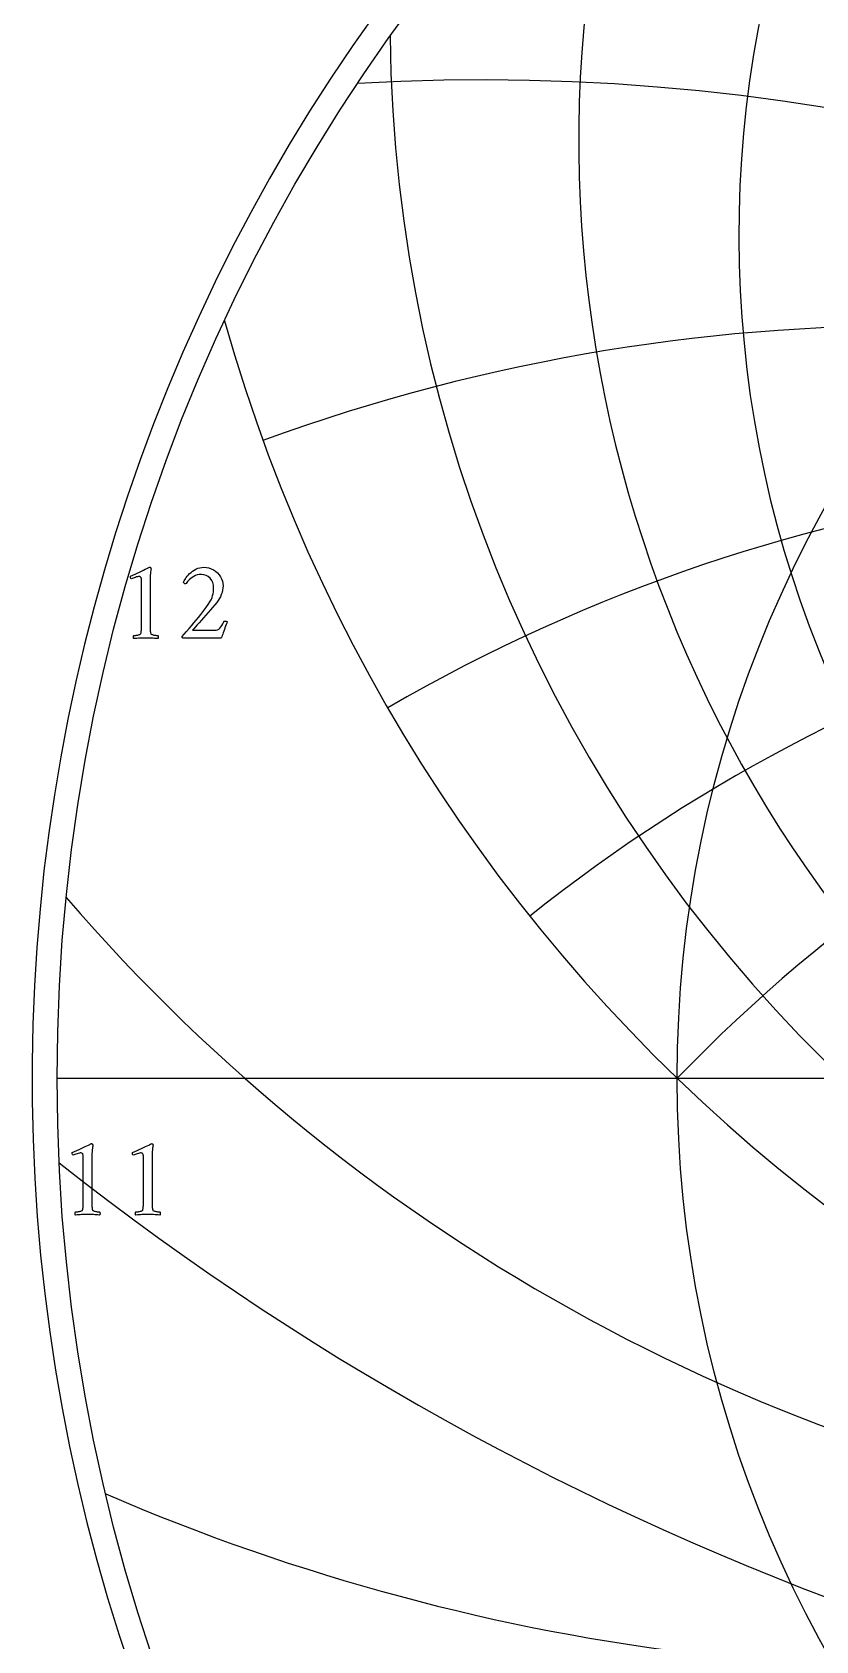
# Model space of a CAD drawing. Header units: millimetres. Extents: x -55 to 55, y -55 to 56.
# Drawn here: x -54.75 to -31.18, y -16.91 to 31.45 of the extents above; entities that cross this region are included whole.
import ezdxf

# ---------------------------------------------------------------- set-up
doc = ezdxf.new("R2010")
doc.units = ezdxf.units.MM
for name, color, linetype in [('CUT_OUTER', 1, 'Continuous'), ('ENGRAVE', 7, 'Continuous'), ('ENGRAVE_FINE', 8, 'Continuous'), ('TEXT', 5, 'Continuous')]:
    doc.layers.add(name, color=color, linetype=linetype)

msp = doc.modelspace()

# ---------------------------------------------------------------- linework, layer by layer
at = {"layer": 'CUT_OUTER'}
msp.add_arc((-0.0002, -0.0001), 54.7499, 132.89036, 87.80158, dxfattribs=at)
at = {"layer": 'ENGRAVE'}
msp.add_lwpolyline([(-54, 0), (54, 0)], dxfattribs=at)
for radius in [54, 35.3478]:
    msp.add_circle((0, 0), radius, dxfattribs=at)
for centre, radius, start, end in [((0, 25.334), 33.4947, 137.23631, 42.76369), ((0, 28.1719), 38.3077, 162.33792, 17.66208), ((0, 31.8162), 43.9874, 180.638, 359.362), ((0, 36.6037), 50.8852, 195.78154, 344.21846), ((0, -34.135), 49.1393, 44, 136), ((0, -34.135), 49.1393, 44, 136), ((-11.2582, 42.0162), 56.0498, 220.74042, 262.2961), ((-26.9713, 46.7156), 64.4924, 246.647918, 279.892458)]:
    msp.add_arc(centre, radius, start, end, dxfattribs=at)
at = {"layer": 'ENGRAVE_FINE'}
for centre, radius, start, end in [((-58.5619, -34.135), 76.4471, 16.731177, 73.695482), ((-58.5619, -34.135), 76.4471, 16.731177, 73.695482), ((-41.2327, -34.135), 64.1468, 21.338982, 93.335063), ((-41.2327, -34.135), 64.1468, 21.338982, 93.335063), ((-28.3706, -34.135), 56.7411, 26.26058, 110.03181), ((-28.3706, -34.135), 56.7411, 26.26058, 110.03181), ((-17.8852, -34.135), 52.2929, 31.59265, 120.02931), ((-17.8852, -34.135), 52.2929, 31.59265, 120.02931), ((-8.6646, -34.135), 49.8973, 37.45519, 128.5784), ((-8.6646, -34.135), 49.8973, 37.45519, 128.5784), ((0, 65.9346), 87.1737, 231.774108, 308.225892)]:
    msp.add_arc(centre, radius, start, end, dxfattribs=at)
at = {"layer": 'TEXT'}
for points in [[(-51.4616, 13.6111), (-51.4616, 14.9567), (-51.4626, 14.9897), (-51.4654, 15.0171), (-51.4702, 15.0391), (-51.4769, 15.0555), (-51.486, 15.0674), (-51.4978, 15.0759), (-51.5124, 15.081), (-51.5297, 15.0827), (-51.551, 15.0811), (-51.5774, 15.0763), (-51.6089, 15.0683), (-51.6456, 15.0572), (-51.6824, 15.0449), (-51.7145, 15.0337), (-51.742, 15.0236), (-51.7648, 15.0146), (-51.7782, 15.0271), (-51.7878, 15.041), (-51.7935, 15.0561), (-51.7954, 15.0725), (-51.7954, 15.0727), (-51.7954, 15.0733), (-51.7954, 15.0744), (-51.7954, 15.0759), (-51.795, 15.0821), (-51.7937, 15.087), (-51.7916, 15.0906), (-51.7886, 15.0929), (-51.7208, 15.1237), (-51.6536, 15.1547), (-51.5871, 15.1859), (-51.5212, 15.2173), (-51.4584, 15.2474), (-51.4011, 15.2748), (-51.3494, 15.2993), (-51.3032, 15.3212), (-51.265, 15.339), (-51.2372, 15.3518), (-51.2199, 15.3595), (-51.2129, 15.362), (-51.2061, 15.362), (-51.1982, 15.3608), (-51.1916, 15.3569), (-51.1863, 15.3505), (-51.1823, 15.3416), (-51.1791, 15.3318), (-51.1763, 15.3229), (-51.174, 15.3148), (-51.1721, 15.3075), (-51.1729, 15.3023), (-51.1755, 15.2867), (-51.1797, 15.2606), (-51.1857, 15.2241), (-51.1916, 15.178), (-51.1959, 15.1232), (-51.1985, 15.0596), (-51.1993, 14.9873), (-51.1993, 13.6111), (-51.1992, 13.5743), (-51.1989, 13.5387), (-51.1984, 13.5045), (-51.1976, 13.4715), (-51.196, 13.4406), (-51.1929, 13.4127), (-51.1883, 13.3878), (-51.1823, 13.3659), (-51.1765, 13.3576), (-51.1661, 13.3497), (-51.151, 13.3422), (-51.1312, 13.3352), (-51.1087, 13.3289), (-51.0856, 13.3237), (-51.0619, 13.3196), (-51.0375, 13.3165), (-51.0146, 13.3142), (-50.9953, 13.3126), (-50.9797, 13.3117), (-50.9677, 13.3114), (-50.9631, 13.3033), (-50.9596, 13.2926), (-50.9571, 13.2794), (-50.9557, 13.2637), (-50.9559, 13.2479), (-50.9579, 13.2347), (-50.9618, 13.2241), (-50.9677, 13.216), (-51.0177, 13.2193), (-51.0656, 13.2224), (-51.1114, 13.2252), (-51.155, 13.2279), (-51.1985, 13.2301), (-51.2436, 13.2317), (-51.2904, 13.2327), (-51.339, 13.233), (-51.3856, 13.2327), (-51.4301, 13.2317), (-51.4725, 13.2301), (-51.5127, 13.2279), (-51.5534, 13.2252), (-51.597, 13.2224), (-51.6436, 13.2193), (-51.6932, 13.216), (-51.6991, 13.2241), (-51.703, 13.2347), (-51.7051, 13.2479), (-51.7052, 13.2637), (-51.7038, 13.2794), (-51.7013, 13.2926), (-51.6978, 13.3033), (-51.6932, 13.3114), (-51.6812, 13.3117), (-51.6656, 13.3126), (-51.6463, 13.3142), (-51.6234, 13.3165), (-51.599, 13.3196), (-51.5753, 13.3237), (-51.5522, 13.3289), (-51.5297, 13.3352), (-51.5101, 13.3422), (-51.4957, 13.3497), (-51.4863, 13.3576), (-51.482, 13.3659), (-51.4759, 13.3878), (-51.471, 13.4127), (-51.4674, 13.4406), (-51.465, 13.4715), (-51.4635, 13.5045), (-51.4625, 13.5387), (-51.4618, 13.5743), (-51.4616, 13.6111)], [(-48.8795, 13.7235), (-48.8968, 13.6813), (-48.9144, 13.6362), (-48.9325, 13.5885), (-48.9511, 13.5379), (-48.9694, 13.4869), (-48.9868, 13.4378), (-49.0034, 13.3907), (-49.0192, 13.3454), (-49.0332, 13.3048), (-49.0447, 13.2713), (-49.0537, 13.2451), (-49.0601, 13.2262), (-50.2114, 13.2262), (-50.2167, 13.2301), (-50.2221, 13.2351), (-50.2277, 13.2412), (-50.2336, 13.2483), (-50.2388, 13.2557), (-50.2425, 13.2624), (-50.2448, 13.2685), (-50.2455, 13.2739), (-50.1752, 13.3531), (-50.1041, 13.434), (-50.0322, 13.5166), (-49.9594, 13.6009), (-49.887, 13.6859), (-49.8163, 13.7704), (-49.7473, 13.8545), (-49.68, 13.9381), (-49.6159, 14.0199), (-49.5565, 14.0982), (-49.5018, 14.1732), (-49.4518, 14.2447), (-49.4053, 14.3173), (-49.3679, 14.3852), (-49.3397, 14.4485), (-49.3207, 14.507), (-49.308, 14.5639), (-49.2989, 14.622), (-49.2935, 14.6814), (-49.2917, 14.7421), (-49.2982, 14.8238), (-49.3177, 14.8988), (-49.3501, 14.9669), (-49.3956, 15.0282), (-49.4511, 15.0789), (-49.5135, 15.1151), (-49.5831, 15.1368), (-49.6596, 15.144), (-49.7239, 15.1404), (-49.7839, 15.1296), (-49.8397, 15.1115), (-49.8912, 15.0861), (-49.9383, 15.0565), (-49.9807, 15.0257), (-50.0183, 14.9935), (-50.0513, 14.9601), (-50.0794, 14.9281), (-50.1024, 14.9005), (-50.1203, 14.877), (-50.1331, 14.8579), (-50.1434, 14.8593), (-50.154, 14.8634), (-50.1647, 14.8703), (-50.1757, 14.88), (-50.1854, 14.8904), (-50.1923, 14.8992), (-50.1964, 14.9065), (-50.1978, 14.9124), (-50.1905, 14.9304), (-50.1787, 14.9537), (-50.1624, 14.9823), (-50.1416, 15.0163), (-50.1164, 15.0533), (-50.0867, 15.0912), (-50.0525, 15.13), (-50.0139, 15.1696), (-49.9714, 15.2081), (-49.9257, 15.2437), (-49.8769, 15.2762), (-49.8248, 15.3058), (-49.7696, 15.3304), (-49.7111, 15.348), (-49.6495, 15.3585), (-49.5847, 15.362), (-49.5064, 15.357), (-49.4318, 15.342), (-49.3608, 15.317), (-49.2934, 15.282), (-49.2312, 15.2391), (-49.1759, 15.1904), (-49.1273, 15.136), (-49.0856, 15.0759), (-49.0521, 15.0118), (-49.0281, 14.9456), (-49.0138, 14.8773), (-49.009, 14.8068), (-49.0122, 14.7363), (-49.0217, 14.668), (-49.0377, 14.6018), (-49.0601, 14.5377), (-49.0879, 14.4757), (-49.1205, 14.4159), (-49.1578, 14.3582), (-49.1997, 14.3026), (-49.2592, 14.2299), (-49.3219, 14.1549), (-49.3878, 14.0775), (-49.4569, 13.9978), (-49.5266, 13.9181), (-49.5944, 13.8411), (-49.6603, 13.7665), (-49.7243, 13.6946), (-49.7841, 13.6274), (-49.8376, 13.5673), (-49.8846, 13.5141), (-49.9253, 13.4681), (-49.2644, 13.4681), (-49.2173, 13.472), (-49.1746, 13.4838), (-49.1364, 13.5035), (-49.1026, 13.5311), (-49.0717, 13.5667), (-49.0417, 13.6107), (-49.0129, 13.663), (-48.9851, 13.7235), (-48.9802, 13.7325), (-48.9723, 13.7389), (-48.9615, 13.7427), (-48.9476, 13.744), (-48.9417, 13.7436), (-48.934, 13.7423), (-48.9247, 13.7401), (-48.9136, 13.7372), (-48.9025, 13.7338), (-48.8931, 13.7304), (-48.8855, 13.7269), (-48.8795, 13.7235)], [(-53.215, -3.7173), (-53.215, -2.3718), (-53.216, -2.3388), (-53.2188, -2.3113), (-53.2236, -2.2894), (-53.2303, -2.273), (-53.2394, -2.2611), (-53.2512, -2.2525), (-53.2658, -2.2474), (-53.2831, -2.2457), (-53.3044, -2.2473), (-53.3308, -2.2521), (-53.3623, -2.2601), (-53.3989, -2.2713), (-53.4358, -2.2835), (-53.4679, -2.2947), (-53.4954, -2.3048), (-53.5182, -2.3139), (-53.5316, -2.3013), (-53.5412, -2.2875), (-53.5469, -2.2723), (-53.5488, -2.2559), (-53.5488, -2.2557), (-53.5488, -2.2551), (-53.5488, -2.254), (-53.5488, -2.2525), (-53.5484, -2.2464), (-53.5471, -2.2415), (-53.545, -2.2379), (-53.542, -2.2355), (-53.4742, -2.2047), (-53.407, -2.1738), (-53.3405, -2.1426), (-53.2746, -2.1112), (-53.2118, -2.081), (-53.1545, -2.0537), (-53.1028, -2.0291), (-53.0566, -2.0073), (-53.0184, -1.9894), (-52.9906, -1.9766), (-52.9732, -1.969), (-52.9663, -1.9664), (-52.9595, -1.9664), (-52.9516, -1.9677), (-52.945, -1.9715), (-52.9397, -1.9779), (-52.9357, -1.9868), (-52.9325, -1.9966), (-52.9297, -2.0056), (-52.9274, -2.0137), (-52.9254, -2.0209), (-52.9263, -2.0261), (-52.9289, -2.0418), (-52.9331, -2.0678), (-52.9391, -2.1044), (-52.945, -2.1505), (-52.9493, -2.2053), (-52.9518, -2.2688), (-52.9527, -2.3411), (-52.9527, -3.7173), (-52.9526, -3.7541), (-52.9523, -3.7897), (-52.9517, -3.824), (-52.951, -3.857), (-52.9494, -3.8879), (-52.9463, -3.9157), (-52.9417, -3.9407), (-52.9357, -3.9626), (-52.9299, -3.9709), (-52.9195, -3.9788), (-52.9044, -3.9862), (-52.8846, -3.9932), (-52.8621, -3.9995), (-52.839, -4.0047), (-52.8153, -4.0089), (-52.7909, -4.012), (-52.768, -4.0142), (-52.7487, -4.0158), (-52.7331, -4.0168), (-52.7211, -4.0171), (-52.7165, -4.0252), (-52.713, -4.0358), (-52.7105, -4.049), (-52.7091, -4.0648), (-52.7092, -4.0805), (-52.7113, -4.0937), (-52.7152, -4.1044), (-52.7211, -4.1125), (-52.7711, -4.1092), (-52.819, -4.1061), (-52.8648, -4.1032), (-52.9084, -4.1005), (-52.9518, -4.0983), (-52.997, -4.0967), (-53.0438, -4.0958), (-53.0924, -4.0954), (-53.139, -4.0958), (-53.1835, -4.0967), (-53.2259, -4.0983), (-53.2661, -4.1005), (-53.3068, -4.1032), (-53.3504, -4.1061), (-53.397, -4.1092), (-53.4466, -4.1125), (-53.4525, -4.1044), (-53.4564, -4.0937), (-53.4584, -4.0805), (-53.4586, -4.0648), (-53.4572, -4.049), (-53.4547, -4.0358), (-53.4512, -4.0252), (-53.4466, -4.0171), (-53.4346, -4.0168), (-53.419, -4.0158), (-53.3997, -4.0142), (-53.3768, -4.012), (-53.3524, -4.0089), (-53.3287, -4.0047), (-53.3056, -3.9995), (-53.2831, -3.9932), (-53.2635, -3.9862), (-53.2491, -3.9788), (-53.2397, -3.9709), (-53.2354, -3.9626), (-53.2293, -3.9407), (-53.2244, -3.9157), (-53.2207, -3.8879), (-53.2184, -3.857), (-53.2169, -3.824), (-53.2158, -3.7897), (-53.2152, -3.7541), (-53.215, -3.7173)], [(-51.4028, -3.7173), (-51.4028, -2.3718), (-51.4037, -2.3388), (-51.4066, -2.3113), (-51.4114, -2.2894), (-51.4181, -2.273), (-51.4271, -2.2611), (-51.439, -2.2525), (-51.4535, -2.2474), (-51.4709, -2.2457), (-51.4922, -2.2473), (-51.5186, -2.2521), (-51.5501, -2.2601), (-51.5867, -2.2713), (-51.6235, -2.2835), (-51.6557, -2.2947), (-51.6832, -2.3048), (-51.7059, -2.3139), (-51.7193, -2.3013), (-51.7289, -2.2875), (-51.7347, -2.2723), (-51.7366, -2.2559), (-51.7366, -2.2557), (-51.7366, -2.2551), (-51.7366, -2.254), (-51.7366, -2.2525), (-51.7362, -2.2464), (-51.7349, -2.2415), (-51.7328, -2.2379), (-51.7298, -2.2355), (-51.662, -2.2047), (-51.5948, -2.1738), (-51.5283, -2.1426), (-51.4624, -2.1112), (-51.3996, -2.081), (-51.3423, -2.0537), (-51.2906, -2.0291), (-51.2444, -2.0073), (-51.2061, -1.9894), (-51.1784, -1.9766), (-51.161, -1.969), (-51.1541, -1.9664), (-51.1473, -1.9664), (-51.1394, -1.9677), (-51.1328, -1.9715), (-51.1275, -1.9779), (-51.1234, -1.9868), (-51.1202, -1.9966), (-51.1175, -2.0056), (-51.1151, -2.0137), (-51.1132, -2.0209), (-51.1141, -2.0261), (-51.1166, -2.0418), (-51.1209, -2.0678), (-51.1268, -2.1044), (-51.1328, -2.1505), (-51.1371, -2.2053), (-51.1396, -2.2688), (-51.1405, -2.3411), (-51.1405, -3.7173), (-51.1404, -3.7541), (-51.14, -3.7897), (-51.1395, -3.824), (-51.1388, -3.857), (-51.1372, -3.8879), (-51.1341, -3.9157), (-51.1295, -3.9407), (-51.1234, -3.9626), (-51.1177, -3.9709), (-51.1073, -3.9788), (-51.0921, -3.9862), (-51.0723, -3.9932), (-51.0499, -3.9995), (-51.0268, -4.0047), (-51.003, -4.0089), (-50.9787, -4.012), (-50.9558, -4.0142), (-50.9365, -4.0158), (-50.9209, -4.0168), (-50.9088, -4.0171), (-50.9042, -4.0252), (-50.9007, -4.0358), (-50.8983, -4.049), (-50.8969, -4.0648), (-50.897, -4.0805), (-50.899, -4.0937), (-50.903, -4.1044), (-50.9088, -4.1125), (-50.9589, -4.1092), (-51.0068, -4.1061), (-51.0525, -4.1032), (-51.0962, -4.1005), (-51.1396, -4.0983), (-51.1847, -4.0967), (-51.2316, -4.0958), (-51.2801, -4.0954), (-51.3268, -4.0958), (-51.3713, -4.0967), (-51.4136, -4.0983), (-51.4539, -4.1005), (-51.4945, -4.1032), (-51.5382, -4.1061), (-51.5848, -4.1092), (-51.6344, -4.1125), (-51.6403, -4.1044), (-51.6442, -4.0937), (-51.6462, -4.0805), (-51.6463, -4.0648), (-51.6449, -4.049), (-51.6425, -4.0358), (-51.639, -4.0252), (-51.6344, -4.0171), (-51.6224, -4.0168), (-51.6067, -4.0158), (-51.5875, -4.0142), (-51.5646, -4.012), (-51.5402, -4.0089), (-51.5165, -4.0047), (-51.4934, -3.9995), (-51.4709, -3.9932), (-51.4513, -3.9862), (-51.4368, -3.9788), (-51.4275, -3.9709), (-51.4232, -3.9626), (-51.417, -3.9407), (-51.4121, -3.9157), (-51.4085, -3.8879), (-51.4062, -3.857), (-51.4047, -3.824), (-51.4036, -3.7897), (-51.403, -3.7541), (-51.4028, -3.7173)]]:
    msp.add_lwpolyline(points, close=True, dxfattribs=at)

doc.saveas('drawing.dxf')
